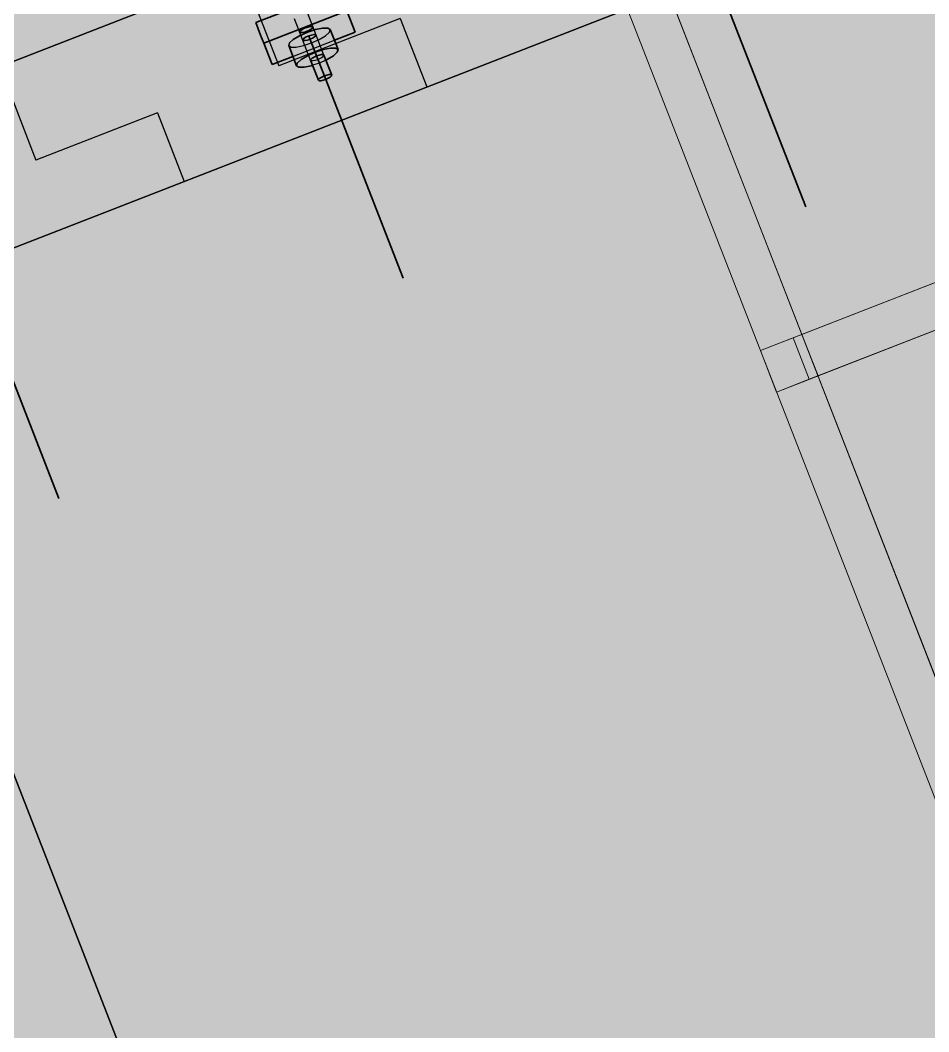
# Model space of a CAD drawing. Header units: metres. Extents: x 2688466 to 2688595, y 1221626 to 1221756.
# Drawn here: x 2688519.537 to 2688521.577, y 1221711.459 to 1221713.73 of the extents above; entities that cross this region are included whole.
import ezdxf

# ---------------------------------------------------------------- set-up
doc = ezdxf.new("R2010")
doc.units = ezdxf.units.M
doc.linetypes.add('AUSGEZOGEN', pattern=[0])
doc.linetypes.add('VERDECKT2_S2', pattern=[0.15, 0.1, -0.05])
for name, color, linetype, lineweight in [('Beton Ansicht', 7, 'AUSGEZOGEN', 35), ('Schnittbeschriftung', 7, 'AUSGEZOGEN', 50), ('Standard', 7, 'AUSGEZOGEN', 13), ('Text Decke', 7, 'AUSGEZOGEN', 25)]:
    doc.layers.add(name, color=color, linetype=linetype, lineweight=lineweight)

# ---------------------------------------------------------------- blocks, each defined once
blk = doc.blocks.new('Kran parametrisch_$F1')
at = {"layer": 'Standard', "color": 1, "linetype": 'AUSGEZOGEN', "lineweight": 18, "transparency": 33554687}
for points in [[(-0.75, -1), (-0.65, -1), (-0.65, 50), (-0.75, 50)], [(-0.65, -1), (-0.75, -1), (-0.75, 50), (-0.65, 50)], [(-0.75, -1), (-0.75, 50), (-0.75, 50), (-0.75, -1)], [(-0.65, 50), (-0.65, -1), (-0.65, -1), (-0.65, 50)], [(-0.75, 23.9688), (-0.6711, 23.9688), (-0.6711, 24.0688), (-0.75, 24.0688)], [(-0.05, 24.0688), (-0.05, 23.9688), (-0.75, 23.9688), (-0.75, 24.0688)], [(0.0289, 24.0688), (-0.05, 24.0688), (-0.75, 24.0688), (-0.6711, 24.0688)], [(0.0289, 23.9688), (0.0289, 24.0688), (-0.6711, 24.0688), (-0.6711, 23.9688)], [(-0.65, 23.9688), (0.65, 23.9688), (0.65, 24.0688), (-0.65, 24.0688)], [(0.65, 23.9688), (-0.65, 23.9688), (-0.65, 24.0688), (0.65, 24.0688)], [(-0.65, 24.0688), (0.65, 24.0688), (0.65, 24.0688), (-0.65, 24.0688)], [(-0.65, 23.9688), (-0.65, 24.0688), (-0.65, 24.0688), (-0.65, 23.9688)], [(-0.05, 23.9688), (0.0289, 23.9688), (-0.6711, 23.9688), (-0.75, 23.9688)], [(0.65, 23.9688), (-0.65, 23.9688), (-0.65, 23.9688), (0.65, 23.9688)]]:
    blk.add_lwpolyline(points, close=True, dxfattribs=at)

msp = doc.modelspace()

# ---------------------------------------------------------------- hatches: boundary and pattern name
at = {"layer": 'Beton Ansicht', "linetype": 'AUSGEZOGEN', "lineweight": 13, "true_color": 0x3c1e69, "transparency": 33554687}
for points in [[(2688520.2629, 1221713.7698), (2688520.2521, 1221713.7977), (2688520.0657, 1221713.7251), (2688520.0765, 1221713.6972)], [(2688520.0765, 1221713.6972), (2688520.0836, 1221713.6792), (2688520.2699, 1221713.7518), (2688520.2629, 1221713.7698)], [(2688520.0836, 1221713.6792), (2688520.1023, 1221713.631), (2688520.1489, 1221713.6491), (2688520.1395, 1221713.6733), (2688520.1413, 1221713.6793), (2688520.1499, 1221713.6871), (2688520.164, 1221713.6956), (2688520.1814, 1221713.7035), (2688520.1996, 1221713.7095), (2688520.2158, 1221713.7128), (2688520.2274, 1221713.7128), (2688520.2327, 1221713.7096), (2688520.2421, 1221713.6854), (2688520.2887, 1221713.7036), (2688520.2699, 1221713.7518)]]:
    msp.add_hatch(color=199, dxfattribs=at).paths.add_polyline_path(points)
at = {"layer": 'Beton Ansicht', "linetype": 'AUSGEZOGEN', "lineweight": 13, "transparency": 33554687}
for points in [[(2688520.2172, 1221713.6645), (2688520.2333, 1221713.6678), (2688520.2158, 1221713.7128), (2688520.1996, 1221713.7095)], [(2688520.2333, 1221713.6678), (2688520.2449, 1221713.6678), (2688520.2274, 1221713.7128), (2688520.2158, 1221713.7128)], [(2688520.2449, 1221713.6678), (2688520.2503, 1221713.6646), (2688520.2327, 1221713.7096), (2688520.2274, 1221713.7128)], [(2688520.1674, 1221713.6421), (2688520.1815, 1221713.6506), (2688520.164, 1221713.6956), (2688520.1499, 1221713.6871)], [(2688520.1815, 1221713.6506), (2688520.199, 1221713.6585), (2688520.1814, 1221713.7035), (2688520.164, 1221713.6956)], [(2688520.199, 1221713.6585), (2688520.2172, 1221713.6645), (2688520.1996, 1221713.7095), (2688520.1814, 1221713.7035)], [(2688520.1571, 1221713.6283), (2688520.1588, 1221713.6343), (2688520.1413, 1221713.6793), (2688520.1395, 1221713.6733)], [(2688520.1588, 1221713.6343), (2688520.1674, 1221713.6421), (2688520.1499, 1221713.6871), (2688520.1413, 1221713.6793)], [(2688520.2258, 1221713.6422), (2688520.2399, 1221713.6507), (2688520.2485, 1221713.6586), (2688520.2503, 1221713.6646), (2688520.2449, 1221713.6678), (2688520.2333, 1221713.6678), (2688520.2172, 1221713.6645), (2688520.199, 1221713.6585), (2688520.1815, 1221713.6506), (2688520.1674, 1221713.6421), (2688520.1588, 1221713.6343), (2688520.1571, 1221713.6283), (2688520.1624, 1221713.625), (2688520.174, 1221713.6251), (2688520.1902, 1221713.6283), (2688520.1931, 1221713.6293), (2688520.1888, 1221713.6406), (2688520.1893, 1221713.6425), (2688520.1921, 1221713.645), (2688520.1966, 1221713.6478), (2688520.2022, 1221713.6503), (2688520.208, 1221713.6522), (2688520.2131, 1221713.6532), (2688520.2169, 1221713.6532), (2688520.2186, 1221713.6522), (2688520.223, 1221713.6409)], [(2688520.2068, 1221713.5975), (2688520.2096, 1221713.6), (2688520.1921, 1221713.645), (2688520.1893, 1221713.6425)], [(2688520.2096, 1221713.6), (2688520.2141, 1221713.6027), (2688520.1966, 1221713.6478), (2688520.1921, 1221713.645)], [(2688520.2141, 1221713.6027), (2688520.2197, 1221713.6053), (2688520.2022, 1221713.6503), (2688520.1966, 1221713.6478)], [(2688520.2197, 1221713.6053), (2688520.2255, 1221713.6072), (2688520.208, 1221713.6522), (2688520.2022, 1221713.6503)], [(2688520.2255, 1221713.6072), (2688520.2307, 1221713.6082), (2688520.2131, 1221713.6532), (2688520.208, 1221713.6522)], [(2688520.2307, 1221713.6082), (2688520.2344, 1221713.6082), (2688520.2169, 1221713.6532), (2688520.2131, 1221713.6532)], [(2688520.2344, 1221713.6082), (2688520.2361, 1221713.6072), (2688520.2186, 1221713.6522), (2688520.2169, 1221713.6532)], [(2688520.2063, 1221713.5956), (2688520.2068, 1221713.5975), (2688520.1893, 1221713.6425), (2688520.1888, 1221713.6406)], [(2688520.2328, 1221713.6028), (2688520.2355, 1221713.6053), (2688520.2361, 1221713.6072), (2688520.2344, 1221713.6082), (2688520.2307, 1221713.6082), (2688520.2255, 1221713.6072), (2688520.2197, 1221713.6053), (2688520.2141, 1221713.6027), (2688520.2096, 1221713.6), (2688520.2068, 1221713.5975), (2688520.2063, 1221713.5956), (2688520.208, 1221713.5946), (2688520.2117, 1221713.5946), (2688520.2169, 1221713.5956), (2688520.2227, 1221713.5975), (2688520.2283, 1221713.6001)]]:
    msp.add_hatch(color=5, dxfattribs=at).paths.add_polyline_path(points)
at = {"layer": 'Standard', "linetype": 'AUSGEZOGEN', "lineweight": 13, "transparency": 33554559}
h = msp.add_hatch(color=7, dxfattribs=at)
h.set_gradient(color1=(199, 199, 199), color2=(199, 199, 199), one_color=1)
h.paths.add_polyline_path([(2688516.9965, 1221714.3283), (2688517.5559, 1221712.8921), (2688518.9734, 1221713.4442), (2688518.98, 1221713.4274), (2688526.7794, 1221716.4649), (2688526.2135, 1221717.9179)], flags=0)
at = {"layer": 'Standard', "linetype": 'AUSGEZOGEN', "lineweight": 25, "transparency": 33554687}
h = msp.add_hatch(dxfattribs=at)
h.set_pattern_fill('MUSTER', scale=0.2925, angle=201.28, style=0, pattern_type=2)
h.set_pattern_definition([(201.28, (2688527.7112, 1221730.39757), (-0.166401, -0.3787126), [0.2925, -0.2925]), (291.28, (2688527.7112, 1221730.39757), (0.3787126, -0.166401), [0.2925, -0.2925])])
h.paths.add_polyline_path([(2688517.3233, 1221712.3629), (2688526.9211, 1221716.1008), (2688526.7794, 1221716.4649), (2688518.98, 1221713.4274), (2688518.9734, 1221713.4442), (2688517.5559, 1221712.8921)], flags=0)
at = {"layer": 'Standard', "linetype": 'AUSGEZOGEN', "lineweight": 13, "transparency": 33554559}
h = msp.add_hatch(color=7, dxfattribs=at)
h.set_gradient(color1=(140, 255, 140), color2=(140, 255, 140), one_color=1)
h.paths.add_polyline_path([(2688518.98, 1221713.4274), (2688519.1218, 1221713.0633), (2688526.9211, 1221716.1008), (2688526.7794, 1221716.4649)], flags=0)
h = msp.add_hatch(color=7, dxfattribs=at)
h.set_gradient(color1=(199, 199, 199), color2=(199, 199, 199), one_color=1)
h.paths.add_polyline_path([(2688519.1218, 1221713.0633), (2688520.3447, 1221709.9231), (2688528.1442, 1221712.9605), (2688526.9211, 1221716.1008)], flags=0)
at = {"layer": 'Standard', "linetype": 'AUSGEZOGEN', "lineweight": 13, "transparency": 33554687}
h = msp.add_hatch(color=252, dxfattribs=at)
h.paths.add_polyline_path([(2688517.3233, 1221712.3629), (2688516.5431, 1221714.3663), (2688510.626, 1221712.0619), (2688510.3611, 1221712.7419), (2688509.0473, 1221712.2303), (2688511.3151, 1221706.4067), (2688520.3447, 1221709.9231), (2688519.1218, 1221713.0633)])
h.paths.add_polyline_path([(2688516.0507, 1221713.316), (2688517.0705, 1221710.6976), (2688514.8154, 1221709.8193), (2688513.7957, 1221712.4378)], flags=16)

# ---------------------------------------------------------------- linework, layer by layer
at = {"layer": 'Beton Ansicht', "linetype": 'VERDECKT2_S2', "lineweight": 35, "transparency": 33554687}
msp.add_line((2688520.2212, 1221713.6014), (2688517.8804, 1221719.6119), dxfattribs=at)
at = {"layer": 'Beton Ansicht', "linetype": 'AUSGEZOGEN', "lineweight": 35, "transparency": 33554687}
for p, q in [((2688520.0657, 1221713.7251), (2688520.2521, 1221713.7977)), ((2688521.3003, 1221713.311), (2688521.125, 1221713.7611)), ((2688520.2699, 1221713.7518), (2688520.0836, 1221713.6792)), ((2688520.2887, 1221713.7036), (2688520.2699, 1221713.7518)), ((2688520.0657, 1221713.7251), (2688520.0765, 1221713.6972)), ((2688520.2158, 1221713.7128), (2688520.1996, 1221713.7095)), ((2688520.2274, 1221713.7128), (2688520.2158, 1221713.7128)), ((2688520.2327, 1221713.7096), (2688520.2274, 1221713.7128)), ((2688520.0765, 1221713.6972), (2688520.0836, 1221713.6792)), ((2688520.164, 1221713.6956), (2688520.1499, 1221713.6871)), ((2688520.1814, 1221713.7035), (2688520.164, 1221713.6956)), ((2688520.1996, 1221713.7095), (2688520.1814, 1221713.7035)), ((2688520.2327, 1221713.7096), (2688520.2503, 1221713.6646)), ((2688520.2421, 1221713.6854), (2688520.2887, 1221713.7036)), ((2688520.0836, 1221713.6792), (2688520.1023, 1221713.631)), ((2688520.1413, 1221713.6793), (2688520.1395, 1221713.6733)), ((2688520.1395, 1221713.6733), (2688520.1571, 1221713.6283)), ((2688520.1499, 1221713.6871), (2688520.1413, 1221713.6793)), ((2688520.2172, 1221713.6645), (2688520.2333, 1221713.6678)), ((2688520.2333, 1221713.6678), (2688520.2449, 1221713.6678)), ((2688520.2449, 1221713.6678), (2688520.2503, 1221713.6646)), ((2688520.1023, 1221713.631), (2688520.1489, 1221713.6491)), ((2688520.1674, 1221713.6421), (2688520.1815, 1221713.6506)), ((2688520.1815, 1221713.6506), (2688520.199, 1221713.6585)), ((2688520.1921, 1221713.645), (2688520.1893, 1221713.6425)), ((2688520.1966, 1221713.6478), (2688520.1921, 1221713.645)), ((2688520.2022, 1221713.6503), (2688520.1966, 1221713.6478)), ((2688520.199, 1221713.6585), (2688520.2172, 1221713.6645)), ((2688520.208, 1221713.6522), (2688520.2022, 1221713.6503)), ((2688520.2131, 1221713.6532), (2688520.208, 1221713.6522)), ((2688520.2169, 1221713.6532), (2688520.2131, 1221713.6532)), ((2688520.2186, 1221713.6522), (2688520.2169, 1221713.6532)), ((2688520.2361, 1221713.6072), (2688520.2186, 1221713.6522)), ((2688520.2399, 1221713.6507), (2688520.2258, 1221713.6422)), ((2688520.2485, 1221713.6586), (2688520.2399, 1221713.6507)), ((2688520.2503, 1221713.6646), (2688520.2485, 1221713.6586)), ((2688520.1571, 1221713.6283), (2688520.1588, 1221713.6343)), ((2688520.1624, 1221713.625), (2688520.1571, 1221713.6283)), ((2688520.1588, 1221713.6343), (2688520.1674, 1221713.6421)), ((2688520.174, 1221713.6251), (2688520.1624, 1221713.625)), ((2688520.1902, 1221713.6283), (2688520.174, 1221713.6251)), ((2688520.1893, 1221713.6425), (2688520.1888, 1221713.6406)), ((2688520.2063, 1221713.5956), (2688520.1888, 1221713.6406)), ((2688520.1931, 1221713.6293), (2688520.1902, 1221713.6283)), ((2688520.2258, 1221713.6422), (2688520.223, 1221713.6409)), ((2688520.2068, 1221713.5975), (2688520.2096, 1221713.6)), ((2688520.2096, 1221713.6), (2688520.2141, 1221713.6027)), ((2688520.2141, 1221713.6027), (2688520.2197, 1221713.6053)), ((2688520.2197, 1221713.6053), (2688520.2255, 1221713.6072)), ((2688520.3965, 1221713.1514), (2688520.2212, 1221713.6014)), ((2688520.2283, 1221713.6001), (2688520.2227, 1221713.5975)), ((2688520.2255, 1221713.6072), (2688520.2307, 1221713.6082)), ((2688520.2328, 1221713.6028), (2688520.2283, 1221713.6001)), ((2688520.2307, 1221713.6082), (2688520.2344, 1221713.6082)), ((2688520.2355, 1221713.6053), (2688520.2328, 1221713.6028)), ((2688520.2344, 1221713.6082), (2688520.2361, 1221713.6072)), ((2688520.2361, 1221713.6072), (2688520.2355, 1221713.6053)), ((2688520.2063, 1221713.5956), (2688520.2068, 1221713.5975)), ((2688520.208, 1221713.5946), (2688520.2063, 1221713.5956)), ((2688520.2117, 1221713.5946), (2688520.208, 1221713.5946)), ((2688520.2169, 1221713.5956), (2688520.2117, 1221713.5946)), ((2688520.2227, 1221713.5975), (2688520.2169, 1221713.5956)), ((2688519.6236, 1221712.6564), (2688519.4483, 1221713.1064))]:
    msp.add_line(p, q, dxfattribs=at)
at = {"layer": 'Beton Ansicht', "linetype": 'VERDECKT2_S2', "lineweight": 25, "transparency": 33554687}
for p, q in [((2688520.2186, 1221713.6522), (2688520.1738, 1221713.7672)), ((2688520.1888, 1221713.6406), (2688520.144, 1221713.7556)), ((2688520.1776, 1221713.7133), (2688520.172, 1221713.7108)), ((2688520.172, 1221713.7108), (2688520.1776, 1221713.7133)), ((2688520.1834, 1221713.7152), (2688520.1776, 1221713.7133)), ((2688520.1776, 1221713.7133), (2688520.1834, 1221713.7152)), ((2688520.1886, 1221713.7162), (2688520.1834, 1221713.7152)), ((2688520.1834, 1221713.7152), (2688520.1886, 1221713.7162)), ((2688520.1923, 1221713.7163), (2688520.1886, 1221713.7162)), ((2688520.1886, 1221713.7162), (2688520.1923, 1221713.7163)), ((2688520.1907, 1221713.7108), (2688520.1935, 1221713.7133)), ((2688520.1935, 1221713.7133), (2688520.1907, 1221713.7108)), ((2688520.194, 1221713.7152), (2688520.1923, 1221713.7163)), ((2688520.1923, 1221713.7163), (2688520.194, 1221713.7152)), ((2688520.1935, 1221713.7133), (2688520.194, 1221713.7152)), ((2688520.194, 1221713.7152), (2688520.1935, 1221713.7133)), ((2688520.1648, 1221713.7055), (2688520.1642, 1221713.7036)), ((2688520.1642, 1221713.7036), (2688520.1648, 1221713.7055)), ((2688520.1642, 1221713.7036), (2688520.1659, 1221713.7026)), ((2688520.1659, 1221713.7026), (2688520.1642, 1221713.7036)), ((2688520.1675, 1221713.708), (2688520.1648, 1221713.7055)), ((2688520.1648, 1221713.7055), (2688520.1675, 1221713.708)), ((2688520.1659, 1221713.7026), (2688520.1696, 1221713.7026)), ((2688520.1696, 1221713.7026), (2688520.1659, 1221713.7026)), ((2688520.172, 1221713.7108), (2688520.1675, 1221713.708)), ((2688520.1675, 1221713.708), (2688520.172, 1221713.7108)), ((2688520.1696, 1221713.7026), (2688520.1748, 1221713.7036)), ((2688520.1748, 1221713.7036), (2688520.1696, 1221713.7026)), ((2688520.1718, 1221713.6875), (2688520.1745, 1221713.69)), ((2688520.1745, 1221713.69), (2688520.1718, 1221713.6875)), ((2688520.1745, 1221713.69), (2688520.179, 1221713.6928)), ((2688520.179, 1221713.6928), (2688520.1745, 1221713.69)), ((2688520.1748, 1221713.7036), (2688520.1806, 1221713.7056)), ((2688520.1806, 1221713.7056), (2688520.1748, 1221713.7036)), ((2688520.179, 1221713.6928), (2688520.1846, 1221713.6953)), ((2688520.1846, 1221713.6953), (2688520.179, 1221713.6928)), ((2688520.1806, 1221713.7056), (2688520.1862, 1221713.7081)), ((2688520.1862, 1221713.7081), (2688520.1806, 1221713.7056)), ((2688520.1846, 1221713.6953), (2688520.1904, 1221713.6972)), ((2688520.1904, 1221713.6972), (2688520.1846, 1221713.6953)), ((2688520.1862, 1221713.7081), (2688520.1907, 1221713.7108)), ((2688520.1907, 1221713.7108), (2688520.1862, 1221713.7081)), ((2688520.1932, 1221713.6901), (2688520.1876, 1221713.6876)), ((2688520.1876, 1221713.6876), (2688520.1932, 1221713.6901)), ((2688520.1904, 1221713.6972), (2688520.1956, 1221713.6982)), ((2688520.1956, 1221713.6982), (2688520.1904, 1221713.6972)), ((2688520.1977, 1221713.6928), (2688520.1932, 1221713.6901)), ((2688520.1932, 1221713.6901), (2688520.1977, 1221713.6928)), ((2688520.1956, 1221713.6982), (2688520.1993, 1221713.6983)), ((2688520.1993, 1221713.6983), (2688520.1956, 1221713.6982)), ((2688520.2005, 1221713.6953), (2688520.1977, 1221713.6928)), ((2688520.1977, 1221713.6928), (2688520.2005, 1221713.6953)), ((2688520.1993, 1221713.6983), (2688520.201, 1221713.6972)), ((2688520.201, 1221713.6972), (2688520.1993, 1221713.6983)), ((2688520.201, 1221713.6972), (2688520.2005, 1221713.6953)), ((2688520.2005, 1221713.6953), (2688520.201, 1221713.6972)), ((2688520.2083, 1221713.6872), (2688520.2224, 1221713.6957)), ((2688520.2224, 1221713.6957), (2688520.231, 1221713.7036)), ((2688520.231, 1221713.7036), (2688520.2327, 1221713.7096)), ((2688520.1395, 1221713.6733), (2688520.1449, 1221713.67)), ((2688520.1449, 1221713.67), (2688520.1565, 1221713.6701)), ((2688520.1489, 1221713.6491), (2688520.2421, 1221713.6854)), ((2688520.1565, 1221713.6701), (2688520.1726, 1221713.6733)), ((2688520.1712, 1221713.6856), (2688520.1718, 1221713.6875)), ((2688520.1718, 1221713.6875), (2688520.1712, 1221713.6856)), ((2688520.1729, 1221713.6846), (2688520.1712, 1221713.6856)), ((2688520.1712, 1221713.6856), (2688520.1729, 1221713.6846)), ((2688520.1726, 1221713.6733), (2688520.1908, 1221713.6794)), ((2688520.1767, 1221713.6846), (2688520.1729, 1221713.6846)), ((2688520.1729, 1221713.6846), (2688520.1767, 1221713.6846)), ((2688520.1818, 1221713.6856), (2688520.1767, 1221713.6846)), ((2688520.1767, 1221713.6846), (2688520.1818, 1221713.6856)), ((2688520.1876, 1221713.6876), (2688520.1818, 1221713.6856)), ((2688520.1818, 1221713.6856), (2688520.1876, 1221713.6876)), ((2688520.1908, 1221713.6794), (2688520.2083, 1221713.6872)), ((2688520.2052, 1221713.6425), (2688520.2108, 1221713.6451)), ((2688520.2108, 1221713.6451), (2688520.2153, 1221713.6478)), ((2688520.2153, 1221713.6478), (2688520.218, 1221713.6503)), ((2688520.218, 1221713.6503), (2688520.2186, 1221713.6522)), ((2688520.1888, 1221713.6406), (2688520.1905, 1221713.6396)), ((2688520.1905, 1221713.6396), (2688520.1942, 1221713.6396)), ((2688520.2084, 1221713.6343), (2688520.1931, 1221713.6293)), ((2688520.1942, 1221713.6396), (2688520.1993, 1221713.6406)), ((2688520.1993, 1221713.6406), (2688520.2052, 1221713.6425)), ((2688520.223, 1221713.6409), (2688520.2084, 1221713.6343))]:
    msp.add_line(p, q, dxfattribs=at)
at = {"layer": 'Schnittbeschriftung', "color": 7, "linetype": 'AUSGEZOGEN', "lineweight": 25, "transparency": 33554687}
for points in [[(2688516.9965, 1221714.3283), (2688526.2135, 1221717.9179), (2688526.7794, 1221716.4649), (2688518.98, 1221713.4274), (2688518.9734, 1221713.4442), (2688517.5559, 1221712.8921), (2688516.9965, 1221714.3283)], [(2688518.98, 1221713.4274), (2688526.7794, 1221716.4649), (2688526.9211, 1221716.1008), (2688519.1218, 1221713.0633), (2688518.98, 1221713.4274)], [(2688519.1218, 1221713.0633), (2688526.9211, 1221716.1008), (2688528.1442, 1221712.9605), (2688520.3447, 1221709.9231), (2688519.1218, 1221713.0633)], [(2688516.5431, 1221714.3663), (2688517.3233, 1221712.3629), (2688519.1218, 1221713.0633), (2688520.3447, 1221709.9231), (2688511.3151, 1221706.4067), (2688509.0473, 1221712.2303), (2688510.3611, 1221712.7419), (2688510.626, 1221712.0619), (2688516.5431, 1221714.3663)]]:
    msp.add_lwpolyline(points, close=True, dxfattribs=at)

# ---------------------------------------------------------------- block references
at = {"layer": 'Text Decke', "color": 7, "linetype": 'AUSGEZOGEN', "lineweight": 18, "transparency": 33554687, "rotation": 21.27874073795148}
msp.add_blockref('Kran parametrisch_$F1', (2688530.6321, 1221690.8328), dxfattribs=at)

doc.saveas('drawing.dxf')
